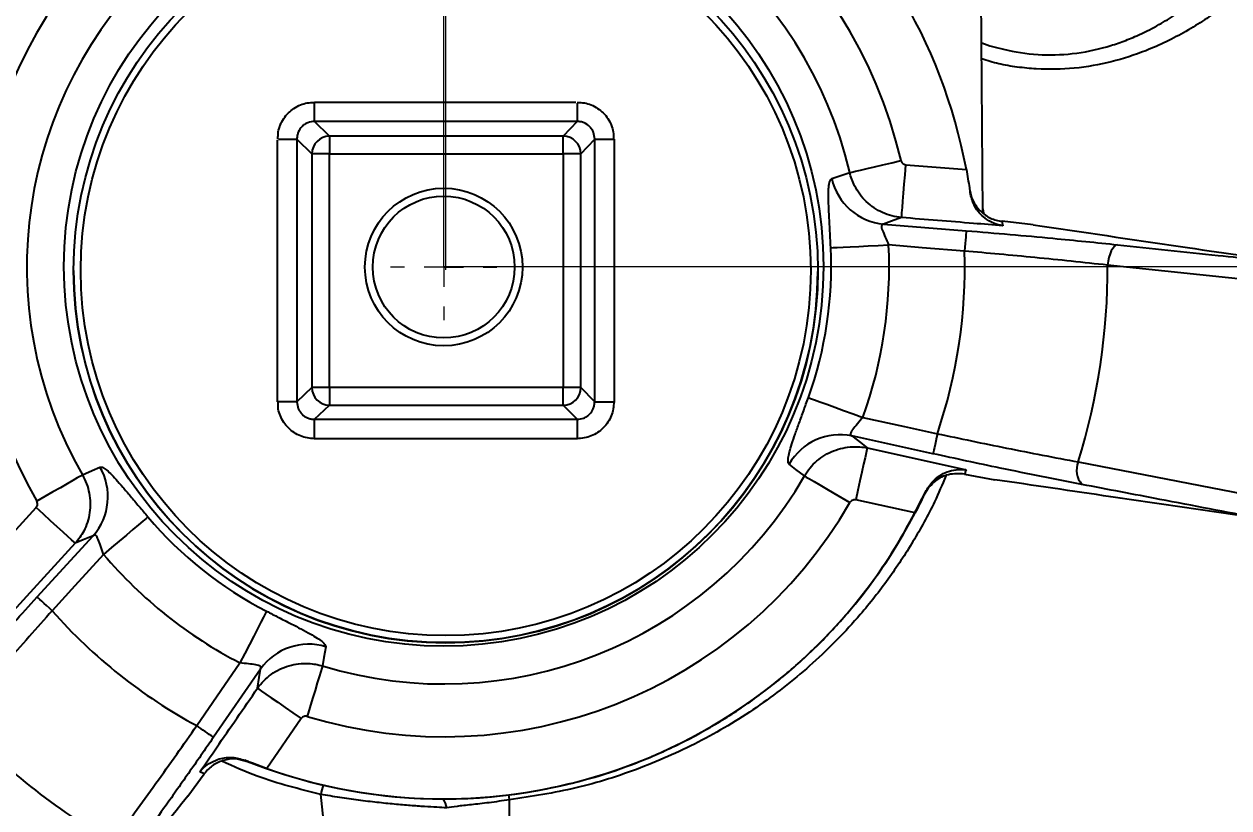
# Model space of a CAD drawing. Header units: millimetres. Extents: x 2344 to 4024, y 1094 to 2282.
# Drawn here: x 2880.5 to 3033.4, y 1361.6 to 1461.1 of the extents above; entities that cross this region are included whole.
import ezdxf

# ---------------------------------------------------------------- set-up
doc = ezdxf.new("R2010")
doc.units = ezdxf.units.MM
for name, color, linetype, lineweight in [('10', 7, 'Continuous', 0), ('AM_5', 3, 'Continuous', 25), ('标注', 3, 'Continuous', 13)]:
    doc.layers.add(name, color=color, linetype=linetype, lineweight=lineweight)
doc.styles.add('SLDTEXTSTYLE1', font='txt.shx', dxfattribs={"width": 0.7, "bigfont": 'gbcbig.shx'})
doc.dimstyles.new('SLDDIMSTYLE12$0', dxfattribs={"dimtxt": 12, "dimasz": 10, "dimexe": 0, "dimexo": 0.0625, "dimgap": 0.875, "dimtad": 1, "dimdec": 1, "dimlfac": 1.8, "dimrnd": 1e-09, "dimzin": 12, "dimdsep": 46, "dimtxsty": 'SLDTEXTSTYLE1', "dimcen": 0.09, "dimdle": 8.16, "dimclrd": 3, "dimclre": 3, "dimadec": 0, "dimazin": 3, "dimtfac": 1, "dimtdec": 1, "dimtofl": 0, "dimtmove": 0, "dimatfit": 3, "dimfxl": 0, "dimfrac": 2, "dimtolj": 1, "dimlwd": 5, "dimlwe": 5, "dimarcsym": 0})
doc.dimstyles.new('SLDDIMSTYLE12$3', dxfattribs={"dimtxt": 12, "dimasz": 10, "dimexe": 0, "dimexo": 0.0625, "dimgap": 0.875, "dimtad": 1, "dimdec": 1, "dimlfac": 1.8, "dimrnd": 1e-09, "dimzin": 12, "dimdsep": 46, "dimtxsty": 'SLDTEXTSTYLE1', "dimcen": 0.09, "dimdle": 8.16, "dimclrd": 3, "dimclre": 3, "dimadec": 0, "dimazin": 3, "dimtfac": 1, "dimtdec": 1, "dimtofl": 0, "dimtmove": 0, "dimatfit": 3, "dimfxl": 0, "dimfrac": 2, "dimtolj": 1, "dimlwd": 5, "dimlwe": 5, "dimarcsym": 0})

# ---------------------------------------------------------------- blocks, each defined once
blk = doc.blocks.new('SW_CENTERMARKSYMBOL_11')
at = {"layer": '10', "color": 0}
for p, q in [((0, 1), (0, 1.35)), ((0, 0), (0, 0.5)), ((-1, 0), (-1.35, 0)), ((0, 0), (-0.5, 0)), ((0, 0), (0, -0.5)), ((0, 0), (0.5, 0)), ((1, 0), (1.35, 0)), ((0, -1), (0, -1.35))]:
    blk.add_line(p, q, dxfattribs=at)
blk = doc.blocks.new('*D64')
at = {"layer": 'Defpoints', "color": 0, "transparency": 16777216}
for p in [(2933.73, 1598.29), (2933.73, 1430.36), (3247.75, 1420.49)]:
    blk.add_point(p, dxfattribs=at)
at = {"layer": '标注', "color": 3, "linetype": 'Continuous', "lineweight": 5, "transparency": 16777216}
for p, q in [((2933.73, 1430.42), (2933.73, 1598.29)), ((3237.75, 1598.29), (2943.73, 1598.29))]:
    blk.add_line(p, q, dxfattribs=at)
at = {"layer": '标注', "color": 3, "lineweight": 5, "transparency": 16777216}
blk.add_line((3247.75, 1420.55), (3247.75, 1598.29), dxfattribs=at)
at = {"layer": '标注', "color": 3, "transparency": 16777216}
for points in [[(2943.73, 1599.96), (2943.73, 1596.62), (2933.73, 1598.29)], [(3237.75, 1599.96), (3237.75, 1596.62), (3247.75, 1598.29)]]:
    blk.add_solid(points, dxfattribs=at)
at = {"layer": '标注', "color": 0, "transparency": 16777216, "insert": (3090.41, 1610.59), "char_height": 10, "attachment_point": 5, "style": 'SLDTEXTSTYLE1'}
blk.add_mtext('\\A1;{\\H2.28571x;315}', dxfattribs=at)
blk = doc.blocks.new('*D65')
at = {"layer": 'Defpoints', "color": 0, "transparency": 16777216}
for p in [(2933.99, 1598.79), (2933.99, 1429.84), (2676.26, 1378.19)]:
    blk.add_point(p, dxfattribs=at)
at = {"layer": '标注', "color": 3, "lineweight": 5, "transparency": 16777216}
blk.add_line((2676.26, 1378.25), (2676.26, 1598.79), dxfattribs=at)
at = {"layer": '标注', "color": 3, "linetype": 'Continuous', "lineweight": 5, "transparency": 16777216}
for p, q in [((2686.26, 1598.79), (2923.99, 1598.79)), ((2933.99, 1429.91), (2933.99, 1598.79))]:
    blk.add_line(p, q, dxfattribs=at)
at = {"layer": '标注', "color": 3, "transparency": 16777216}
for points in [[(2686.26, 1600.46), (2686.26, 1597.12), (2676.26, 1598.79)], [(2923.99, 1600.46), (2923.99, 1597.12), (2933.99, 1598.79)]]:
    blk.add_solid(points, dxfattribs=at)
at = {"layer": '标注', "color": 0, "transparency": 16777216, "insert": (2805.29, 1611.09), "char_height": 10, "attachment_point": 5, "style": 'SLDTEXTSTYLE1'}
blk.add_mtext('\\A1;{\\H2.28571x;245}', dxfattribs=at)
blk = doc.blocks.new('*D68')
at = {"layer": 'Defpoints', "color": 0, "transparency": 16777216}
for p in [(3197.74, 1532.02), (3467.94, 1532.02), (2933.73, 1430.36)]:
    blk.add_point(p, dxfattribs=at)
at = {"layer": '标注', "color": 3, "linetype": 'Continuous', "lineweight": 5, "transparency": 16777216}
for p, q in [((3197.8, 1532.02), (3467.94, 1532.02)), ((3467.94, 1440.36), (3467.94, 1522.02))]:
    blk.add_line(p, q, dxfattribs=at)
at = {"layer": '标注', "color": 3, "lineweight": 5, "transparency": 16777216}
blk.add_line((2933.8, 1430.36), (3467.94, 1430.36), dxfattribs=at)
at = {"layer": '标注', "color": 3, "transparency": 16777216}
for points in [[(3466.27, 1522.02), (3469.6, 1522.02), (3467.94, 1532.02)], [(3466.27, 1440.36), (3469.6, 1440.36), (3467.94, 1430.36)]]:
    blk.add_solid(points, dxfattribs=at)
at = {"layer": '标注', "color": 0, "transparency": 16777216, "insert": (3455.63, 1481.19), "char_height": 10, "attachment_point": 5, "rotation": 90, "style": 'SLDTEXTSTYLE1'}
blk.add_mtext('\\A1;{\\H2.28571x;115}', dxfattribs=at)
blk = doc.blocks.new('*D49')
at = {"layer": 'AM_5', "color": 3, "linetype": 'Continuous', "lineweight": 5, "transparency": 16777216}
blk.add_line((3084.19, 1574.25), (3050.51, 1548.25), dxfattribs=at)
at = {"layer": 'AM_5', "color": 3, "lineweight": 5, "transparency": 16777216}
for p, q in [((2983.13, 1496.32), (2983.31, 1496.32)), ((2983.22, 1496.23), (2983.22, 1496.41))]:
    blk.add_line(p, q, dxfattribs=at)
at = {"layer": 'AM_5', "color": 3, "transparency": 16777216}
blk.add_solid([(3049.49, 1549.57), (3051.53, 1546.93), (3042.59, 1542.14)], dxfattribs=at)
at = {"layer": 'Defpoints', "color": 0, "transparency": 16777216}
for p in [(3042.59, 1542.14), (2923.85, 1450.49)]:
    blk.add_point(p, dxfattribs=at)
at = {"layer": 'AM_5', "color": 0, "transparency": 16777216, "insert": (3067.11, 1569.75), "char_height": 12, "attachment_point": 5, "rotation": 37.6642, "style": 'SLDTEXTSTYLE1'}
blk.add_mtext('\\A1;%%C345', dxfattribs=at)

msp = doc.modelspace()

# ---------------------------------------------------------------- linework, layer by layer
at = {"color": 7, "linetype": 'Continuous', "lineweight": 25}
for p, q in [((3002.194, 1437.174), (3001.92, 1473.657)), ((2917.334, 1451.209), (2950.511, 1451.209)), ((2919.234, 1446.892), (2917.334, 1448.752)), ((2950.665, 1448.752), (2917.334, 1448.752)), ((2950.665, 1448.752), (2948.911, 1446.892)), ((2912.635, 1413.18), (2912.635, 1446.374)), ((2915.096, 1446.515), (2916.996, 1444.654)), ((2915.096, 1446.515), (2915.096, 1413.184)), ((2948.911, 1446.892), (2919.234, 1446.892)), ((2951.151, 1444.654), (2952.901, 1446.511)), ((2952.901, 1413.188), (2952.901, 1446.511)), ((2955.364, 1446.506), (2955.364, 1413.183)), ((2916.996, 1444.654), (2916.996, 1414.977)), ((2919.234, 1414.981), (2919.234, 1444.658)), ((2919.234, 1444.658), (2948.911, 1444.658)), ((2948.911, 1444.658), (2948.911, 1414.981)), ((2951.151, 1414.977), (2951.151, 1444.654)), ((2992.409, 1443.257), (3000.093, 1442.637)), ((3000.522, 1440.046), (3000.762, 1439.113)), ((3002.19, 1437.67), (3002.265, 1437.108)), ((2989.589, 1435.73), (3000.086, 1434.884)), ((3008.559, 1435.636), (3004.636, 1436.081)), ((3040.779, 1428.14), (3018.038, 1430.519)), ((2886.741, 1429.972), (2886.741, 1429.964)), ((2981.24, 1429.724), (2981.241, 1429.731)), ((2916.996, 1414.977), (2915.096, 1413.184)), ((2948.911, 1414.981), (2919.234, 1414.981)), ((2952.901, 1413.188), (2951.151, 1414.977)), ((2917.338, 1410.948), (2919.234, 1412.737)), ((2919.234, 1412.737), (2948.911, 1412.737)), ((2948.911, 1412.737), (2950.661, 1410.948)), ((2917.338, 1410.948), (2950.661, 1410.948)), ((2950.661, 1408.48), (2917.338, 1408.48)), ((2995.859, 1406.583), (2985.573, 1408.841)), ((3014.307, 1405.538), (3036.757, 1401.211)), ((2999.842, 1403.998), (3003.728, 1403.285)), ((2995.251, 1402.222), (2994.749, 1401.399)), ((2994.749, 1401.399), (2994.893, 1401.719)), ((2993.584, 1399.068), (2986.056, 1400.721)), ((2876.78, 1394.051), (2881.975, 1399.744)), ((2882.107, 1388.399), (2889.206, 1396.178)), ((2910.485, 1379.255), (2904.503, 1370.588)), ((2915.636, 1372.974), (2911.259, 1366.632)), ((2907.546, 1367.838), (2906.708, 1367.839)), ((2907.55, 1367.836), (2907.546, 1367.838)), ((2907.55, 1367.836), (2908.821, 1367.534)), ((2901.234, 1363.135), (2903.33, 1365.96)), ((2946.8, 1364.046), (2946.8, 1364.046))]:
    msp.add_line(p, q, dxfattribs=at)
at = {"color": 7, "linetype": 'Continuous', "lineweight": 25, "flags": 128}
for points in [[(2919.234, 1446.892), (2919.234, 1446.813), (2919.234, 1446.661), (2919.234, 1446.443), (2919.234, 1446.164), (2919.234, 1445.834), (2919.234, 1445.465), (2919.234, 1445.069), (2919.234, 1444.658)], [(2948.911, 1444.658), (2948.911, 1445.069), (2948.911, 1445.465), (2948.911, 1445.834), (2948.911, 1446.164), (2948.911, 1446.443), (2948.911, 1446.661), (2948.911, 1446.813), (2948.911, 1446.892)], [(2985.286, 1442.28), (2985.553, 1442.339), (2986.019, 1442.445), (2986.67, 1442.594), (2987.484, 1442.782), (2988.436, 1443.002), (2989.495, 1443.247), (2990.627, 1443.51), (2991.797, 1443.781)], [(2991.867, 1436.555), (2991.883, 1436.748), (2991.918, 1437.173), (2991.969, 1437.814), (2992.037, 1438.65), (2992.118, 1439.649), (2992.209, 1440.778), (2992.307, 1441.995), (2992.409, 1443.257)], [(2983.006, 1441.498), (2984.283, 1441.935), (2985.286, 1442.28)], [(2991.867, 1436.555), (2990.592, 1436.093), (2989.589, 1435.73)], [(3000.086, 1434.884), (3000.08, 1434.81), (3000.067, 1434.646), (3000.047, 1434.399), (3000.021, 1434.077), (2999.99, 1433.691), (2999.955, 1433.256), (2999.917, 1432.787), (2999.878, 1432.301)], [(2982.874, 1432.735), (2983.175, 1432.747), (2983.701, 1432.77), (2984.436, 1432.803), (2985.355, 1432.846), (2986.43, 1432.896), (2987.626, 1432.953), (2988.905, 1433.015), (2990.227, 1433.079)], [(2999.878, 1432.301), (2994.473, 1432.736), (2990.227, 1433.079)], [(3019.303, 1433.106), (3019.095, 1433.047), (3018.886, 1432.893), (3018.686, 1432.651), (3018.501, 1432.329), (3018.338, 1431.94), (3018.204, 1431.497), (3018.102, 1431.017), (3018.038, 1430.519)], [(2919.234, 1414.981), (2919.234, 1414.568), (2919.234, 1414.17), (2919.234, 1413.798), (2919.234, 1413.467), (2919.234, 1413.186), (2919.234, 1412.967), (2919.234, 1412.815), (2919.234, 1412.737)], [(2948.911, 1412.737), (2948.911, 1412.815), (2948.911, 1412.967), (2948.911, 1413.186), (2948.911, 1413.467), (2948.911, 1413.798), (2948.911, 1414.17), (2948.911, 1414.568), (2948.911, 1414.981)], [(2980.031, 1413.705), (2980.315, 1413.6), (2980.811, 1413.42), (2981.503, 1413.168), (2982.369, 1412.855), (2983.382, 1412.489), (2984.509, 1412.083), (2985.714, 1411.649), (2986.959, 1411.201)], [(2917.338, 1408.48), (2917.338, 1408.934), (2917.338, 1409.372), (2917.338, 1409.781), (2917.338, 1410.146), (2917.338, 1410.454), (2917.338, 1410.696), (2917.338, 1410.862), (2917.338, 1410.948)], [(2950.661, 1410.948), (2950.661, 1410.862), (2950.661, 1410.696), (2950.661, 1410.454), (2950.661, 1410.146), (2950.661, 1409.781), (2950.661, 1409.372), (2950.661, 1408.934), (2950.661, 1408.48)], [(2986.959, 1411.201), (2992.255, 1410.039), (2996.416, 1409.125)], [(2996.416, 1409.125), (2996.312, 1408.648), (2996.21, 1408.188), (2996.117, 1407.761), (2996.034, 1407.382), (2995.964, 1407.065), (2995.911, 1406.821), (2995.875, 1406.658), (2995.859, 1406.583)], [(2985.573, 1408.841), (2986.652, 1407.987), (2987.5, 1407.315)], [(2987.5, 1407.315), (2987.458, 1407.121), (2987.366, 1406.699), (2987.228, 1406.066), (2987.048, 1405.243), (2986.832, 1404.26), (2986.589, 1403.152), (2986.327, 1401.958), (2986.056, 1400.721)], [(2987.5, 1407.315), (2996.456, 1405.349), (3000.091, 1404.551)], [(2887.858, 1403.892), (2889.105, 1404.447), (2890.084, 1404.885)], [(2979.533, 1403.761), (2978.447, 1404.593), (2977.592, 1405.247)], [(2887.858, 1403.892), (2887.621, 1403.753), (2887.206, 1403.512), (2886.628, 1403.176), (2885.903, 1402.758), (2885.056, 1402.269), (2884.114, 1401.725), (2883.106, 1401.145), (2882.065, 1400.545)], [(2979.533, 1403.761), (2979.77, 1403.621), (2980.184, 1403.379), (2980.762, 1403.042), (2981.485, 1402.621), (2982.331, 1402.13), (2983.272, 1401.584), (2984.278, 1401), (2985.317, 1400.398)], [(2886.952, 1395.217), (2886.807, 1395.346), (2886.49, 1395.633), (2886.013, 1396.066), (2885.393, 1396.63), (2884.65, 1397.306), (2883.813, 1398.068), (2882.911, 1398.891), (2881.975, 1399.744)], [(2896.173, 1398.573), (2895.942, 1398.376), (2895.54, 1398.033), (2894.979, 1397.556), (2894.276, 1396.959), (2893.454, 1396.262), (2892.54, 1395.488), (2891.562, 1394.66), (2890.552, 1393.805)], [(2886.952, 1395.217), (2880.773, 1388.445), (2878.264, 1385.696)], [(2889.206, 1396.178), (2887.944, 1395.639), (2886.952, 1395.217)], [(2890.552, 1393.805), (2886.897, 1389.8), (2884.025, 1386.653)], [(2884.025, 1386.653), (2883.665, 1386.982), (2883.317, 1387.299), (2882.994, 1387.593), (2882.708, 1387.854), (2882.469, 1388.071), (2882.285, 1388.238), (2882.163, 1388.349), (2882.107, 1388.399)], [(2911.232, 1386.597), (2911.094, 1386.326), (2910.853, 1385.855), (2910.517, 1385.198), (2910.096, 1384.378), (2909.603, 1383.419), (2909.056, 1382.353), (2908.47, 1381.213), (2907.865, 1380.037)], [(2918.772, 1382.071), (2918.53, 1380.715), (2918.34, 1379.65)], [(2902.366, 1372.068), (2905.445, 1376.531), (2907.865, 1380.037)], [(2910.091, 1376.815), (2910.311, 1378.181), (2910.485, 1379.255)], [(2918.34, 1379.65), (2918.261, 1379.385), (2918.122, 1378.925), (2917.927, 1378.284), (2917.684, 1377.483), (2917.4, 1376.546), (2917.084, 1375.505), (2916.746, 1374.391), (2916.396, 1373.242)], [(2910.091, 1376.815), (2910.253, 1376.701), (2910.606, 1376.455), (2911.137, 1376.085), (2911.829, 1375.606), (2912.656, 1375.034), (2913.588, 1374.389), (2914.594, 1373.694), (2915.636, 1372.974)], [(2941.971, 1363.273), (2942.01, 1363.019), (2942.063, 1362.649)], [(2942.063, 1362.649), (2942.012, 1357.491), (2941.962, 1352.472), (2941.914, 1347.611), (2941.867, 1342.927), (2941.823, 1338.437), (2941.78, 1334.161), (2941.74, 1330.113), (2941.702, 1326.311)]]:
    msp.add_lwpolyline(points, dxfattribs=at)
at = {"color": 7, "linetype": 'Continuous', "lineweight": 25}
for centre, radius in [((2933.734, 1430.362), 48.216), ((2933.991, 1429.852), 47.25), ((2933.991, 1429.854), 46.35), ((2933.734, 1430.278), 10), ((2933.734, 1430.278), 9)]:
    msp.add_circle(centre, radius, dxfattribs=at)
for centre, radius, start, end in [((2933.734, 1430.28), 67.5, 10.54851, 92.46086), ((2933.734, 1430.278), 59.613, 13.09228, 89.91829), ((2933.734, 1430.29), 52.929, 13.09228, 89.91829), ((2933.734, 1430.28), 67.5, 130.5515, 212.46111), ((2933.733, 1430.278), 59.613, 133.09211, 209.9183), ((2933.733, 1430.29), 52.928, 133.09211, 209.9183), ((2913.227, 1790.19), 343.68, 269.91887, 270.31163), ((2919.262, 1444.626), 2.266, 90.70634, 179.29353), ((2948.887, 1444.627), 2.265, 0.67504, 89.3695), ((2918.749, 1115.676), 328.983, 89.91553, 90.30529), ((2949.402, 1120.85), 323.808, 89.69056, 90.08686), ((2990.268, 1443.146), 7.447, 192.79006, 264.76479), ((2933.734, 1430.347), 49.198, 340.22854, 2.782), ((2933.734, 1430.333), 56.559, 340.22854, 2.782), ((2933.734, 1430.333), 66.173, 341.30683, 1.70361), ((2933.734, 1430.342), 84.304, 342.88971, 0.12059), ((2933.991, 1429.844), 47.25, 180.0001, 359.85405), ((2918.749, 1085.999), 328.983, 89.91553, 90.30529), ((2919.261, 1415.002), 2.265, 180.64598, 269.3078), ((2949.402, 1091.173), 323.808, 89.69056, 90.08686), ((2948.887, 1415.001), 2.264, 270.61819, 359.38168), ((2954.824, 1769.372), 356.189, 269.69056, 270.08686), ((2984.059, 1401.545), 7.452, 78.27823, 150.21456), ((2883.649, 1401.136), 7.447, 318.25455, 30.22182), ((3016.858, 1404.481), 2.762, 157.4808, 220.53113), ((2933.734, 1430.291), 52.929, 253.09221, 329.91815), ((2933.734, 1430.278), 59.613, 253.09221, 329.91815), ((2933.734, 1430.347), 49.198, 220.22866, 242.78205), ((2933.734, 1430.28), 67.5, 250.55137, 332.45778), ((2933.734, 1430.334), 56.559, 220.22866, 242.78205), ((2933.734, 1430.334), 66.173, 221.30694, 241.70366), ((2916.568, 1374.954), 7.45, 72.79245, 144.73438), ((2933.734, 1430.342), 84.305, 222.88982, 240.12065), ((2662.079, 1022.69), 424.031, 55.13015, 55.48148), ((2933.734, 1430.269), 67.5, 248.34145, 281.16149), ((2965.449, 1352.035), 48.666, 165.12215, 166.55984), ((2931.281, 1361.213), 2.863, 8.3666, 32.91943)]:
    msp.add_arc(centre, radius, start, end, dxfattribs=at)
for points, knots in [([(2782.105, 1453.029), (2781.937, 1451.848), (2781.46, 1448.487), (2780.892, 1442.919), (2780.491, 1436.328), (2780.378, 1429.725), (2780.548, 1423.123), (2781.002, 1416.535), (2781.74, 1409.973), (2782.76, 1403.448), (2784.059, 1396.973), (2785.636, 1390.56), (2787.488, 1384.221), (2789.611, 1377.968), (2792.001, 1371.812), (2794.654, 1365.764), (2797.565, 1359.837), (2800.728, 1354.04), (2804.138, 1348.384), (2807.789, 1342.881), (2811.672, 1337.54), (2815.783, 1332.371), (2820.112, 1327.384), (2824.651, 1322.588), (2829.393, 1317.992), (2834.328, 1313.604), (2839.448, 1309.432), (2844.743, 1305.485), (2850.202, 1301.77), (2855.817, 1298.293), (2861.576, 1295.061), (2867.468, 1292.08), (2873.484, 1289.355), (2879.611, 1286.892), (2885.839, 1284.695), (2892.156, 1282.768), (2898.549, 1281.115), (2905.008, 1279.739), (2911.52, 1278.641), (2918.073, 1277.826), (2924.656, 1277.293), (2931.255, 1277.044), (2937.859, 1277.08), (2944.455, 1277.399), (2951.031, 1278.003), (2957.575, 1278.889), (2964.075, 1280.055), (2970.519, 1281.501), (2976.895, 1283.223), (2983.19, 1285.217), (2989.394, 1287.481), (2995.494, 1290.01), (3001.48, 1292.799), (3007.341, 1295.843), (3013.065, 1299.137), (3018.642, 1302.674), (3024.061, 1306.447), (3029.313, 1310.451), (3034.387, 1314.677), (3039.275, 1319.118), (3043.968, 1323.765), (3048.456, 1328.609), (3052.731, 1333.642), (3056.785, 1338.855), (3060.612, 1344.238), (3064.203, 1349.78), (3067.552, 1355.471), (3070.653, 1361.302), (3073.5, 1367.26), (3076.088, 1373.336), (3078.412, 1379.518), (3080.467, 1385.793), (3082.251, 1392.152), (3083.759, 1398.581), (3084.989, 1405.07), (3085.939, 1411.605), (3086.606, 1418.175), (3086.99, 1424.768), (3087.089, 1431.371), (3086.905, 1437.972), (3086.436, 1444.559), (3085.684, 1451.12), (3084.65, 1457.643), (3083.337, 1464.114), (3081.746, 1470.524), (3079.88, 1476.859), (3077.744, 1483.108), (3075.34, 1489.259), (3072.674, 1495.3), (3069.751, 1501.222), (3066.575, 1507.012), (3063.153, 1512.66), (3059.49, 1518.155), (3055.595, 1523.488), (3051.474, 1528.648), (3047.134, 1533.626), (3042.584, 1538.412), (3037.832, 1542.998), (3032.887, 1547.375), (3027.758, 1551.535), (3022.455, 1555.471), (3016.988, 1559.175), (3011.366, 1562.639), (3005.6, 1565.859), (2999.701, 1568.827), (2993.679, 1571.539), (2987.547, 1573.989), (2981.314, 1576.172), (2974.994, 1578.086), (2968.596, 1579.725), (2962.135, 1581.087), (2955.62, 1582.17), (2949.065, 1582.972), (2942.482, 1583.49), (2935.882, 1583.725), (2929.278, 1583.675), (2922.683, 1583.341), (2916.108, 1582.724), (2909.565, 1581.823), (2903.068, 1580.643), (2896.627, 1579.183), (2890.256, 1577.448), (2883.965, 1575.439), (2877.766, 1573.162), (2871.671, 1570.62), (2865.691, 1567.818), (2859.837, 1564.761), (2854.12, 1561.455), (2848.551, 1557.906), (2843.14, 1554.121), (2837.896, 1550.106), (2832.831, 1545.869), (2827.953, 1541.418), (2823.27, 1536.761), (2818.793, 1531.906), (2814.529, 1526.864), (2810.486, 1521.642), (2806.671, 1516.252), (2803.092, 1510.702), (2799.755, 1505.003), (2796.667, 1499.166), (2793.832, 1493.201), (2791.258, 1487.12), (2788.947, 1480.933), (2786.905, 1474.653), (2785.135, 1468.291), (2783.643, 1461.858), (2782.68, 1456.758), (2782.225, 1453.806), (2782.105, 1453.029)], [0, 0, 0, 0, 0.00371707, 0.01057073, 0.01742476, 0.02427878, 0.03113281, 0.03798684, 0.04484087, 0.0516949, 0.05854893, 0.06540296, 0.07225699, 0.07911102, 0.08596505, 0.09281907, 0.0996731, 0.10652713, 0.11338116, 0.12023519, 0.12708922, 0.13394325, 0.14079728, 0.14765131, 0.15450534, 0.16135937, 0.1682134, 0.17506743, 0.18192146, 0.18877549, 0.19562952, 0.20248355, 0.20933758, 0.21619161, 0.22304564, 0.22989967, 0.2367537, 0.24360773, 0.25046176, 0.25731579, 0.26416982, 0.27102385, 0.27787788, 0.28473191, 0.29158594, 0.29843997, 0.305294, 0.31214803, 0.31900206, 0.32585609, 0.33271012, 0.33956415, 0.34641818, 0.35327221, 0.36012624, 0.36698027, 0.3738343, 0.38068833, 0.38754236, 0.39439639, 0.40125042, 0.40810445, 0.41495848, 0.42181251, 0.42866653, 0.43552056, 0.44237459, 0.44922862, 0.45608265, 0.46293668, 0.46979071, 0.47664474, 0.48349877, 0.4903528, 0.49720683, 0.50406086, 0.51091488, 0.51776891, 0.52462294, 0.53147697, 0.538331, 0.54518503, 0.55203906, 0.55889309, 0.56574712, 0.57260114, 0.57945517, 0.5863092, 0.59316323, 0.60001726, 0.60687129, 0.61372532, 0.62057935, 0.62743338, 0.63428741, 0.64114144, 0.64799547, 0.6548495, 0.66170352, 0.66855755, 0.67541158, 0.68226561, 0.68911964, 0.69597367, 0.7028277, 0.70968173, 0.71653576, 0.72338979, 0.73024382, 0.73709785, 0.74395188, 0.75080591, 0.75765994, 0.76451397, 0.771368, 0.77822203, 0.78507606, 0.79193009, 0.79878412, 0.80563816, 0.81249219, 0.81934622, 0.82620025, 0.83305428, 0.83990831, 0.84676234, 0.85361637, 0.8604704, 0.86732443, 0.87417846, 0.88103249, 0.88788652, 0.89474054, 0.90159457, 0.9084486, 0.91530263, 0.92215666, 0.92901069, 0.93586472, 0.94271875, 0.94957278, 0.95642681, 0.96328084, 0.97013487, 0.9769889, 0.98384293, 0.99069696, 0.99755098, 1, 1, 1, 1]), ([(2901.589, 1561.789), (2903.018, 1562.136), (2906.455, 1562.971), (2911.972, 1563.973), (2918.115, 1564.837), (2924.294, 1565.41), (2930.491, 1565.701), (2936.695, 1565.707), (2942.893, 1565.43), (2949.072, 1564.868), (2955.219, 1564.024), (2961.321, 1562.899), (2967.364, 1561.496), (2973.337, 1559.817), (2979.227, 1557.866), (2985.021, 1555.648), (2990.707, 1553.166), (2996.274, 1550.426), (3001.709, 1547.434), (3007.002, 1544.196), (3012.14, 1540.719), (3017.114, 1537.01), (3021.913, 1533.078), (3026.526, 1528.929), (3030.944, 1524.573), (3035.159, 1520.02), (3039.16, 1515.278), (3042.939, 1510.358), (3046.489, 1505.269), (3049.803, 1500.024), (3052.872, 1494.632), (3055.691, 1489.105), (3058.254, 1483.455), (3060.555, 1477.693), (3062.59, 1471.832), (3064.354, 1465.883), (3065.843, 1459.86), (3067.056, 1453.776), (3067.986, 1447.642), (3068.643, 1441.471), (3068.985, 1435.278), (3069.105, 1430.995), (3069.03, 1428.784), (3069.025, 1428.638)], [0, 0, 0, 0, 0.0178666, 0.0430042, 0.0681417, 0.0932792, 0.1184167, 0.1435543, 0.1686918, 0.1938293, 0.2189668, 0.2441044, 0.2692419, 0.2943794, 0.319517, 0.3446545, 0.369792, 0.3949295, 0.4200671, 0.4452046, 0.4703421, 0.4954797, 0.5206172, 0.5457547, 0.5708923, 0.5960298, 0.6211673, 0.6463048, 0.6714424, 0.6965799, 0.7217174, 0.746855, 0.7719925, 0.79713, 0.8222676, 0.8474051, 0.8725426, 0.8976802, 0.9228177, 0.9479552, 0.9730928, 0.9982303, 1, 1, 1, 1]), ([(3038.193, 1478.51), (3038.602, 1478.294), (3039.68, 1477.724), (3040.587, 1476.475), (3041.01, 1474.819), (3040.697, 1472.905), (3039.739, 1470.81), (3038.185, 1468.561), (3036.314, 1466.494), (3034.354, 1464.672), (3032.465, 1463.136), (3030.353, 1461.631), (3028.041, 1460.191), (3025.538, 1458.867), (3022.424, 1457.498), (3018.55, 1456.237), (3013.836, 1455.392), (3009.765, 1455.316), (3006.562, 1455.64), (3004.21, 1456.018), (3002.757, 1456.473), (3002.047, 1456.695)], [0, 0, 0, 0, 0.0405041, 0.1068182, 0.1733596, 0.2386251, 0.3054083, 0.3711863, 0.4377968, 0.4823669, 0.5263905, 0.5701557, 0.6157065, 0.6597452, 0.7026848, 0.7690427, 0.8353234, 0.9015232, 0.9347905, 0.9681346, 1, 1, 1, 1]), ([(3002.032, 1458.745), (3002.048, 1458.739), (3002.919, 1458.385), (3005.28, 1457.752), (3009.135, 1457.116), (3013.642, 1457.249), (3017.205, 1457.976), (3019.885, 1458.857), (3022.028, 1459.728), (3024.227, 1460.822), (3026.439, 1462.151), (3028.205, 1463.383), (3029.646, 1464.499), (3030.743, 1465.426), (3031.803, 1466.392), (3032.837, 1467.411), (3033.959, 1468.622), (3035.112, 1470.016), (3036.172, 1471.503), (3037.036, 1472.982), (3037.681, 1474.378), (3038.073, 1475.7), (3038.246, 1476.655), (3038.198, 1477.119), (3038.188, 1477.213)], [0, 0, 0, 0, 0.00093012, 0.05213698, 0.12998065, 0.20566796, 0.28503183, 0.32172886, 0.35956138, 0.41392266, 0.46259384, 0.51316586, 0.5471344, 0.57962599, 0.6082295, 0.64496265, 0.68206909, 0.72972949, 0.7852597, 0.83451185, 0.88520263, 0.93768369, 0.98750314, 1, 1, 1, 1]), ([(2912.688, 1446.51), (2912.687, 1446.82), (2912.687, 1447.436), (2913.052, 1448.619), (2913.921, 1449.923), (2915.225, 1450.792), (2916.409, 1451.158), (2917.025, 1451.157), (2917.334, 1451.157)], [0, 0, 0, 0, 0.1258077, 0.2503148, 0.5000105, 0.7496988, 0.8742394, 1, 1, 1, 1]), ([(2917.334, 1448.752), (2917.334, 1448.813), (2917.334, 1448.933), (2917.334, 1449.482), (2917.334, 1450.226), (2917.334, 1450.811), (2917.334, 1451.104)], [0, 0, 0, 0, 0.25, 0.5, 0.7500001, 1, 1, 1, 1]), ([(2950.665, 1451.15), (2950.975, 1451.152), (2951.591, 1451.157), (2952.776, 1450.792), (2954.078, 1449.92), (2954.948, 1448.617), (2955.313, 1447.432), (2955.307, 1446.816), (2955.304, 1446.506)], [0, 0, 0, 0, 0.1258315, 0.2502938, 0.5000084, 0.7497198, 0.8742123, 1, 1, 1, 1]), ([(2917.334, 1448.752), (2917.04, 1448.724), (2916.596, 1448.681), (2916.072, 1448.398), (2915.622, 1448.033), (2915.294, 1447.536), (2915.118, 1446.972), (2915.104, 1446.669), (2915.096, 1446.515)], [0, 0, 0, 0, 0.2493138, 0.3761186, 0.5001653, 0.7410493, 0.8682389, 1, 1, 1, 1]), ([(2952.901, 1446.511), (2952.872, 1446.805), (2952.829, 1447.249), (2952.547, 1447.773), (2952.182, 1448.225), (2951.685, 1448.554), (2951.121, 1448.73), (2950.818, 1448.745), (2950.665, 1448.752)], [0, 0, 0, 0, 0.2493268, 0.3763013, 0.5001656, 0.7420065, 0.8689638, 1, 1, 1, 1]), ([(2991.797, 1443.781), (2991.813, 1443.728), (2991.853, 1443.602), (2991.984, 1443.433), (2992.179, 1443.298), (2992.332, 1443.271), (2992.409, 1443.257)], [0, 0, 0, 0, 0.1931194, 0.4608223, 0.7304503, 1, 1, 1, 1]), ([(3000.093, 1442.637), (3000.231, 1441.855), (3000.409, 1440.849), (3000.541, 1439.927), (3000.571, 1439.722)], [0, 0, 0, 0, 0.7784787, 1, 1, 1, 1]), ([(2982.874, 1432.735), (2982.845, 1433.32), (2982.786, 1434.505), (2982.699, 1436.181), (2982.623, 1437.708), (2982.582, 1439), (2982.591, 1440.041), (2982.675, 1441.1), (2982.874, 1441.339), (2983.006, 1441.498)], [0, 0, 0, 0, 0.1235248, 0.2501508, 0.3747836, 0.5002123, 0.623528, 0.7497126, 1, 1, 1, 1]), ([(2991.867, 1436.555), (2991.867, 1436.555), (2991.043, 1436.627), (2989.402, 1437.057), (2987.301, 1438.481), (2985.918, 1440.335), (2985.429, 1441.696), (2985.286, 1442.28), (2985.286, 1442.28)], [0, 0, 0, 0, 0.0000058, 0.2685474, 0.5380534, 0.806325, 0.999994, 1, 1, 1, 1]), ([(3004.717, 1435.519), (3004.714, 1435.52), (3004.564, 1435.543), (3004.054, 1435.646), (3003.201, 1435.966), (3002.073, 1436.736), (3001.032, 1437.92), (3000.71, 1439.18), (3000.571, 1439.722)], [0, 0, 0, 0, 0.00182112, 0.08287326, 0.28400472, 0.48494578, 0.77805105, 1, 1, 1, 1]), ([(3000.762, 1439.113), (3000.98, 1438.663), (3001.416, 1437.766), (3002.533, 1436.783), (3003.642, 1436.244), (3004.38, 1436.123), (3004.636, 1436.081)], [0, 0, 0, 0, 0.270985, 0.540835, 0.8409557, 1, 1, 1, 1]), ([(3004.717, 1435.519), (3003.481, 1435.619), (2999.197, 1435.963), (2994.914, 1436.309), (2991.867, 1436.555)], [0, 0, 0, 0, 0.2886917, 1, 1, 1, 1]), ([(2989.589, 1435.73), (2989.519, 1435.718), (2989.382, 1435.695), (2989.301, 1435.527), (2989.324, 1435.269), (2989.471, 1434.811), (2989.803, 1434.083), (2990.084, 1433.417), (2990.227, 1433.079)], [0, 0, 0, 0, 0.1251651, 0.2440023, 0.362149, 0.4834229, 0.7377951, 1, 1, 1, 1]), ([(3004.636, 1436.081), (3004.645, 1436.02), (3004.673, 1435.833), (3004.699, 1435.646), (3004.717, 1435.519)], [0, 0, 0, 0, 0.3256364, 1, 1, 1, 1]), ([(3008.559, 1435.636), (3014.806, 1434.719), (3025.959, 1433.08), (3037.05, 1431.451), (3041.93, 1430.734)], [0, 0, 0, 0, 0.5600002, 1, 1, 1, 1]), ([(3000.086, 1434.884), (3001.945, 1434.731), (3005.648, 1434.426), (3010.717, 1433.965), (3015.284, 1433.524), (3017.96, 1433.245), (3019.303, 1433.106)], [0, 0, 0, 0, 0.2815396, 0.5608619, 0.7796518, 1, 1, 1, 1]), ([(3018.038, 1430.519), (3016.511, 1430.685), (3013.512, 1431.012), (3008.881, 1431.475), (3004.344, 1431.907), (3001.346, 1432.171), (2999.878, 1432.301)], [0, 0, 0, 0, 0.2645653, 0.51943, 0.7645791, 1, 1, 1, 1]), ([(3019.303, 1433.106), (3023.56, 1432.655), (3031.163, 1431.85), (3038.764, 1431.048), (3042.109, 1430.695)], [0, 0, 0, 0, 0.56, 1, 1, 1, 1]), ([(2977.592, 1405.247), (2977.538, 1405.322), (2977.432, 1405.472), (2977.462, 1406.019), (2977.622, 1406.781), (2977.922, 1407.791), (2978.339, 1409.018), (2978.857, 1410.458), (2979.43, 1412.038), (2979.832, 1413.154), (2980.031, 1413.705)], [0, 0, 0, 0, 0.1262166, 0.2512856, 0.3774413, 0.5006267, 0.6257798, 0.7501083, 0.8765444, 1, 1, 1, 1]), ([(2917.338, 1408.48), (2916.724, 1408.55), (2915.493, 1408.689), (2913.925, 1409.773), (2913.053, 1411.066), (2912.686, 1412.253), (2912.692, 1412.87), (2912.695, 1413.18)], [0, 0, 0, 0, 0.2495022, 0.4993197, 0.7493632, 0.8740441, 1, 1, 1, 1]), ([(2915.096, 1413.184), (2915.036, 1413.184), (2914.915, 1413.182), (2914.368, 1413.181), (2913.628, 1413.18), (2913.046, 1413.18), (2912.754, 1413.18)], [0, 0, 0, 0, 0.25, 0.5, 0.7500001, 1, 1, 1, 1]), ([(2915.096, 1413.184), (2915.125, 1412.89), (2915.169, 1412.446), (2915.453, 1411.923), (2915.819, 1411.473), (2916.315, 1411.146), (2916.879, 1410.97), (2917.183, 1410.956), (2917.338, 1410.948)], [0, 0, 0, 0, 0.2493016, 0.3758588, 0.5001539, 0.7402599, 0.8676652, 1, 1, 1, 1]), ([(2950.661, 1410.948), (2950.956, 1410.977), (2951.4, 1411.021), (2951.923, 1411.304), (2952.373, 1411.67), (2952.702, 1412.166), (2952.878, 1412.73), (2952.893, 1413.034), (2952.901, 1413.188)], [0, 0, 0, 0, 0.2493148, 0.3760418, 0.5001543, 0.7412324, 0.8684013, 1, 1, 1, 1]), ([(2955.364, 1413.183), (2955.294, 1412.567), (2955.154, 1411.334), (2954.068, 1409.776), (2952.51, 1408.69), (2951.277, 1408.55), (2950.661, 1408.48)], [0, 0, 0, 0, 0.2498541, 0.5000068, 0.7501542, 1, 1, 1, 1]), ([(2986.959, 1411.201), (2986.724, 1410.92), (2986.262, 1410.365), (2985.73, 1409.764), (2985.456, 1409.366), (2985.357, 1409.124), (2985.385, 1408.938), (2985.509, 1408.874), (2985.573, 1408.841)], [0, 0, 0, 0, 0.2616178, 0.5161546, 0.6376198, 0.7555299, 0.8740541, 1, 1, 1, 1]), ([(2996.416, 1409.125), (2997.859, 1408.82), (3000.803, 1408.197), (3005.268, 1407.287), (3009.833, 1406.382), (3012.798, 1405.823), (3014.307, 1405.538)], [0, 0, 0, 0, 0.2354218, 0.4805713, 0.7354356, 1, 1, 1, 1]), ([(2979.533, 1403.761), (2979.533, 1403.761), (2979.954, 1404.47), (2981.022, 1405.771), (2983.174, 1407.074), (2985.432, 1407.564), (2986.889, 1407.445), (2987.5, 1407.315), (2987.5, 1407.315)], [0, 0, 0, 0, 0.00000598, 0.26597147, 0.53157997, 0.79718421, 0.9999942, 1, 1, 1, 1]), ([(3014.759, 1402.686), (3013.07, 1403.014), (3009.7, 1403.667), (3004.772, 1404.675), (3000.149, 1405.648), (2997.292, 1406.271), (2995.859, 1406.583)], [0, 0, 0, 0, 0.28003181, 0.55840589, 0.77860385, 1, 1, 1, 1]), ([(2890.084, 1404.885), (2890.175, 1404.896), (2890.356, 1404.916), (2890.812, 1404.622), (2891.389, 1404.108), (2892.111, 1403.348), (2892.963, 1402.378), (2893.949, 1401.211), (2895.03, 1399.927), (2895.795, 1399.021), (2896.173, 1398.573)], [0, 0, 0, 0, 0.1262166, 0.2512856, 0.3774413, 0.5006267, 0.6257798, 0.7501083, 0.8765444, 1, 1, 1, 1]), ([(2994.893, 1401.719), (2995.185, 1402.199), (2995.862, 1403.313), (2997.204, 1404.146), (2998.509, 1404.559), (2999.419, 1404.62), (2999.938, 1404.572), (3000.087, 1404.551), (3000.091, 1404.551)], [0, 0, 0, 0, 0.2219672, 0.5151011, 0.7160586, 0.9172065, 0.9981788, 1, 1, 1, 1]), ([(3000.091, 1404.551), (3000.035, 1404.427), (2999.953, 1404.242), (2999.869, 1404.058), (2999.842, 1403.998)], [0, 0, 0, 0, 0.6743531, 1, 1, 1, 1]), ([(2887.858, 1403.892), (2887.858, 1403.892), (2888.262, 1403.173), (2888.856, 1401.597), (2888.907, 1399.083), (2888.202, 1396.882), (2887.37, 1395.681), (2886.952, 1395.217), (2886.952, 1395.217)], [0, 0, 0, 0, 0.000006, 0.2659715, 0.53158, 0.7971842, 0.9999942, 1, 1, 1, 1]), ([(2997.489, 1403.765), (2997.028, 1402.668), (2995.827, 1399.814), (2993.381, 1395.411), (2990.232, 1390.613), (2986.069, 1385.353), (2980.71, 1379.881), (2973.96, 1374.532), (2966.619, 1370.074), (2958.774, 1366.56), (2950.57, 1363.955), (2944.894, 1363.083), (2942.063, 1362.649)], [0, 0, 0, 0, 0.04951767, 0.12878483, 0.20773676, 0.28649301, 0.40577873, 0.52435212, 0.64380039, 0.76258031, 0.88159119, 1, 1, 1, 1]), ([(2999.842, 1403.998), (2999.164, 1404.035), (2997.909, 1404.105), (2996.266, 1403.336), (2995.542, 1402.541), (2995.251, 1402.222)], [0, 0, 0, 0, 0.413014, 0.7645313, 1, 1, 1, 1]), ([(3037.099, 1398.383), (3030.887, 1399.296), (3019.796, 1400.925), (3008.638, 1402.564), (3003.728, 1403.285)], [0, 0, 0, 0, 0.5600003, 1, 1, 1, 1]), ([(2946.8, 1364.046), (2948.621, 1364.451), (2952.264, 1365.261), (2957.627, 1367.06), (2962.878, 1369.294), (2967.924, 1371.976), (2972.684, 1375.046), (2977.179, 1378.504), (2981.407, 1382.366), (2985.981, 1387.337), (2990.679, 1393.578), (2993.384, 1398.778), (2994.749, 1401.399)], [0, 0, 0, 0, 0.0887559, 0.1775119, 0.2688306, 0.3601493, 0.4491648, 0.5381803, 0.6297819, 0.7213835, 0.8595085, 1, 1, 1, 1]), ([(2994.893, 1401.719), (2994.655, 1401.216), (2994.245, 1400.352), (2993.779, 1399.446), (2993.584, 1399.068)], [0, 0, 0, 0, 0.5828152, 1, 1, 1, 1]), ([(3037.281, 1398.37), (3033.077, 1399.176), (3025.571, 1400.616), (3018.063, 1402.053), (3014.759, 1402.686)], [0, 0, 0, 0, 0.56, 1, 1, 1, 1]), ([(2881.975, 1399.744), (2882.022, 1399.807), (2882.115, 1399.932), (2882.166, 1400.163), (2882.147, 1400.376), (2882.089, 1400.495), (2882.065, 1400.545)], [0, 0, 0, 0, 0.2695474, 0.539173, 0.8068736, 1, 1, 1, 1]), ([(2986.056, 1400.721), (2985.978, 1400.73), (2985.824, 1400.748), (2985.598, 1400.676), (2985.423, 1400.554), (2985.349, 1400.444), (2985.317, 1400.398)], [0, 0, 0, 0, 0.2695474, 0.539173, 0.8068736, 1, 1, 1, 1]), ([(2890.552, 1393.805), (2890.426, 1394.149), (2890.177, 1394.827), (2889.923, 1395.586), (2889.717, 1396.021), (2889.557, 1396.226), (2889.383, 1396.294), (2889.266, 1396.217), (2889.206, 1396.178)], [0, 0, 0, 0, 0.2616178, 0.5161546, 0.6376198, 0.7555299, 0.8740541, 1, 1, 1, 1]), ([(3063.633, 1392.508), (3063.622, 1392.464), (3063.076, 1390.423), (3061.745, 1386.456), (3059.623, 1380.628), (3057.204, 1374.914), (3054.534, 1369.313), (3051.608, 1363.842), (3048.435, 1358.51), (3045.021, 1353.33), (3041.373, 1348.311), (3037.499, 1343.465), (3033.408, 1338.801), (3029.106, 1334.33), (3024.604, 1330.06), (3019.912, 1326.002), (3015.038, 1322.162), (3009.993, 1318.55), (3004.789, 1315.173), (2999.435, 1312.038), (2993.943, 1309.152), (2988.324, 1306.52), (2982.591, 1304.149), (2976.755, 1302.043), (2970.828, 1300.206), (2964.824, 1298.643), (2958.755, 1297.357), (2952.633, 1296.35), (2946.471, 1295.625), (2940.282, 1295.183), (2934.08, 1295.024), (2927.877, 1295.151), (2921.686, 1295.561), (2915.52, 1296.255), (2909.393, 1297.231), (2903.317, 1298.486), (2897.305, 1300.018), (2891.369, 1301.824), (2885.523, 1303.901), (2879.777, 1306.242), (2874.149, 1308.851), (2869.071, 1311.458), (2865.938, 1313.307), (2864.586, 1314.105)], [0, 0, 0, 0, 0.0005527, 0.0256902, 0.0508276, 0.0759651, 0.1011026, 0.1262401, 0.1513776, 0.1765151, 0.2016526, 0.2267901, 0.2519275, 0.277065, 0.3022025, 0.32734, 0.3524775, 0.377615, 0.4027524, 0.4278899, 0.4530274, 0.4781649, 0.5033024, 0.5284399, 0.5535773, 0.5787148, 0.6038523, 0.6289898, 0.6541273, 0.6792648, 0.7044022, 0.7295397, 0.7546772, 0.7798147, 0.8049522, 0.8300897, 0.8552271, 0.8803646, 0.9055021, 0.9306396, 0.9557771, 0.9809145, 1, 1, 1, 1]), ([(2869.275, 1373.992), (2870.405, 1375.29), (2872.658, 1377.876), (2875.997, 1381.637), (2879.152, 1385.151), (2881.12, 1387.314), (2882.107, 1388.399)], [0, 0, 0, 0, 0.2800318, 0.5584059, 0.7786039, 1, 1, 1, 1]), ([(2884.025, 1386.653), (2883.04, 1385.557), (2881.028, 1383.318), (2878.006, 1379.909), (2874.938, 1376.411), (2872.969, 1374.128), (2871.967, 1372.965)], [0, 0, 0, 0, 0.2354218, 0.4805713, 0.7354356, 1, 1, 1, 1]), ([(2911.232, 1386.597), (2911.753, 1386.33), (2912.809, 1385.788), (2914.305, 1385.023), (2915.667, 1384.322), (2916.809, 1383.707), (2917.708, 1383.175), (2918.588, 1382.566), (2918.698, 1382.268), (2918.772, 1382.071)], [0, 0, 0, 0, 0.1235248, 0.2501508, 0.3747836, 0.5002123, 0.623528, 0.7497126, 1, 1, 1, 1]), ([(2910.485, 1379.255), (2910.509, 1379.323), (2910.556, 1379.454), (2910.451, 1379.609), (2910.215, 1379.72), (2909.744, 1379.823), (2908.946, 1379.901), (2908.229, 1379.991), (2907.865, 1380.037)], [0, 0, 0, 0, 0.1251651, 0.2440023, 0.362149, 0.4834229, 0.7377951, 1, 1, 1, 1]), ([(2910.091, 1376.815), (2910.091, 1376.815), (2910.566, 1377.492), (2911.759, 1378.698), (2914.043, 1379.805), (2916.34, 1380.075), (2917.764, 1379.818), (2918.34, 1379.65), (2918.34, 1379.65)], [0, 0, 0, 0, 0.0000058, 0.2685474, 0.5380534, 0.806325, 0.999994, 1, 1, 1, 1]), ([(2902.771, 1366.207), (2903.475, 1367.228), (2905.915, 1370.764), (2908.355, 1374.3), (2910.091, 1376.815)], [0, 0, 0, 0, 0.2887438, 1, 1, 1, 1]), ([(2916.396, 1373.242), (2916.342, 1373.254), (2916.213, 1373.284), (2916.001, 1373.254), (2915.787, 1373.153), (2915.686, 1373.034), (2915.636, 1372.974)], [0, 0, 0, 0, 0.19311937, 0.46082233, 0.7304503, 1, 1, 1, 1]), ([(2891.735, 1357.243), (2892.644, 1358.481), (2894.428, 1360.911), (2897.148, 1364.686), (2899.791, 1368.397), (2901.519, 1370.861), (2902.366, 1372.068)], [0, 0, 0, 0, 0.2645653, 0.51943, 0.7645791, 1, 1, 1, 1]), ([(2904.503, 1370.588), (2903.441, 1369.055), (2901.325, 1366.001), (2898.389, 1361.844), (2895.722, 1358.114), (2894.14, 1355.939), (2893.347, 1354.848)], [0, 0, 0, 0, 0.2815396, 0.5608619, 0.7796518, 1, 1, 1, 1]), ([(2902.771, 1366.207), (2902.773, 1366.209), (2902.868, 1366.327), (2903.214, 1366.715), (2903.919, 1367.29), (2905.153, 1367.878), (2906.701, 1368.183), (2907.954, 1367.83), (2908.495, 1367.678)], [0, 0, 0, 0, 0.0018212, 0.0828076, 0.2839525, 0.484907, 0.7780359, 1, 1, 1, 1]), ([(2906.708, 1367.839), (2906.179, 1367.737), (2905.124, 1367.534), (2904.015, 1366.778), (2903.516, 1366.182), (2903.33, 1365.96)], [0, 0, 0, 0, 0.38698025, 0.77234934, 1, 1, 1, 1]), ([(2911.259, 1366.632), (2910.512, 1366.904), (2909.552, 1367.253), (2908.687, 1367.601), (2908.495, 1367.678)], [0, 0, 0, 0, 0.7784239, 1, 1, 1, 1]), ([(2908.495, 1367.678), (2908.502, 1367.675), (2908.611, 1367.627), (2908.72, 1367.579), (2908.821, 1367.534)], [0, 0, 0, 0, 0.0673149, 1, 1, 1, 1]), ([(2903.33, 1365.96), (2903.266, 1365.988), (2903.079, 1366.07), (2902.893, 1366.152), (2902.771, 1366.207)], [0, 0, 0, 0, 0.3428688, 1, 1, 1, 1]), ([(2918.116, 1363.346), (2915.397, 1364.017), (2911.096, 1365.077), (2907.057, 1366.879), (2905.571, 1367.542)], [0, 0, 0, 0, 0.6320119, 1, 1, 1, 1]), ([(2901.234, 1363.135), (2897.252, 1358.144), (2890.142, 1349.23), (2883.072, 1340.368), (2879.961, 1336.469)], [0, 0, 0, 0, 0.5600001, 1, 1, 1, 1]), ([(2934.114, 1361.629), (2933.712, 1361.652), (2932.91, 1361.697), (2931.338, 1361.792), (2929.526, 1361.921), (2927.49, 1362.093), (2925.275, 1362.317), (2922.94, 1362.599), (2920.534, 1362.936), (2918.921, 1363.21), (2918.116, 1363.346)], [0, 0, 0, 0, 0.12600099, 0.25150287, 0.37691893, 0.50235762, 0.62727969, 0.75220766, 0.87622133, 1, 1, 1, 1]), ([(2921.936, 1337.506), (2921.546, 1339.636), (2920.782, 1343.799), (2919.765, 1350.374), (2918.868, 1356.857), (2918.362, 1361.221), (2918.116, 1363.346)], [0, 0, 0, 0, 0.2685182, 0.5246696, 0.7684849, 1, 1, 1, 1]), ([(2942.063, 1362.649), (2941.196, 1362.523), (2939.484, 1362.275), (2937.207, 1362.022), (2935.333, 1361.822), (2934.518, 1361.693), (2934.114, 1361.629)], [0, 0, 0, 0, 0.2589888, 0.5114598, 0.7582292, 1, 1, 1, 1])]:
    msp.add_open_spline(points, degree=3, knots=knots, dxfattribs=at)
for points in [[(2950.665, 1451.09), (2950.665, 1450.799), (2950.665, 1450.217), (2950.665, 1449.478), (2950.665, 1448.932), (2950.665, 1448.812), (2950.665, 1448.752)], [(2952.901, 1446.511), (2952.959, 1446.51), (2953.076, 1446.509), (2953.623, 1446.507), (2954.366, 1446.506), (2954.951, 1446.506), (2955.244, 1446.506)]]:
    msp.add_open_spline(points, degree=3, dxfattribs=at)

# ---------------------------------------------------------------- block references
at = {"layer": '10', "xscale": 5, "yscale": 5, "zscale": 5}
msp.add_blockref('SW_CENTERMARKSYMBOL_11', (2933.734, 1430.278), dxfattribs=at)

# ---------------------------------------------------------------- dimensions: what is measured, and where the dimension line sits
at = {"layer": 'AM_5'}
dim = msp.add_diameter_dim_2p(p1=(2923.85, 1450.489), p2=(3042.591, 1542.143), text='%%C345', dimstyle='SLDDIMSTYLE12$3', override={"dimlfac": 1, "dimpost": ''}, dxfattribs=at)
dim.commit()
dim.dimension.update_dxf_attribs({"geometry": '*D49', "text_midpoint": (3067.106, 1569.751)})
at = {"layer": '标注'}
for base, p1, p2, text, picture, middle in [((2933.991, 1598.79), (2676.256, 1378.19), (2933.991, 1429.844), '{\\H2.28571x;245}', '*D65', (2805.295, 1598.79)), ((2933.734, 1598.29), (3247.753, 1420.492), (2933.734, 1430.362), '{\\H2.28571x;315}', '*D64', (3090.412, 1598.29))]:
    dim = msp.add_linear_dim(base=base, p1=p1, p2=p2, text=text, dimstyle='SLDDIMSTYLE12$0', override={"dimtxt": 10, "dimtdec": 3, "dimtzin": 0}, dxfattribs=at)
    dim.commit()
    dim.dimension.update_dxf_attribs({"geometry": picture, "text_midpoint": middle, "dimtype": 160})
dim = msp.add_linear_dim(base=(3467.936, 1532.016), p1=(2933.734, 1430.362), p2=(3197.742, 1532.016), angle=90, text='{\\H2.28571x;115}', dimstyle='SLDDIMSTYLE12$0', override={"dimtxt": 10, "dimtdec": 3, "dimtzin": 0}, dxfattribs=at)
dim.commit()
dim.dimension.update_dxf_attribs({"geometry": '*D68', "text_midpoint": (3455.633, 1481.189)})

doc.saveas('drawing.dxf')
